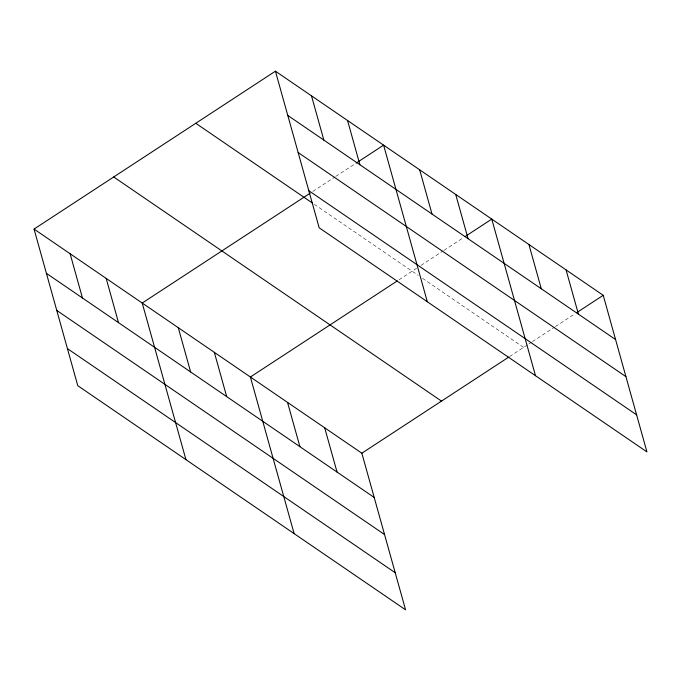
<?xml version="1.0" encoding="UTF-8"?>
<svg xmlns="http://www.w3.org/2000/svg" width="681" height="681" viewBox="0 0 681 681"><rect width="100%" height="100%" fill="white"/><g stroke="black" fill="none" stroke-linecap="round" stroke-linejoin="round"><path stroke-width="0.51" stroke-dasharray="3.4 2.55" d="M312.8 191.455L334.924 176.983M335.81 176.405L355.278 163.67M399.023 279.78L416.542 268.314M420.969 265.42L443.093 250.948M443.978 250.37L463.455 237.626M509.601 356.546L527.996 344.518M528.873 343.939L531.529 342.202M532.414 341.624L554.547 327.144M555.432 326.565L574.9 313.83M314.247 204.291L418.168 275.345M422.484 278.299L523.57 347.412"/><path stroke-width="1.02" d="M34.05 229.08L361.841 453.205L405.57 609.818L77.779 385.693L34.05 229.08L275.43 71.182L603.221 295.307L646.95 451.92L319.159 227.794L275.43 71.182M310.144 193.191L142.218 303.045L185.947 459.658M356.163 163.091L383.599 145.138L427.327 301.751M397.278 280.921L250.395 377.002L294.124 533.623M465.225 236.469L491.776 219.103L535.504 375.716M361.841 453.205L508.724 357.125M576.671 312.673L603.221 295.307M287.791 115.438L615.581 339.564M298.142 152.518L625.933 376.644M308.808 190.714L636.599 414.84M195.779 123.287L312.528 203.117M113.71 176.975L441.501 401.1M46.41 273.345L374.201 497.47M56.761 310.417L384.552 534.542M67.428 348.621L395.218 572.747M566.073 269.906L578.433 314.162M528.924 244.505L541.284 288.761M455.717 194.451L468.077 238.708M419.658 169.79L432.018 214.055M347.548 120.486L359.9 164.742M311.489 95.834L323.85 140.09M324.692 427.804L337.052 472.069M287.544 402.403L299.895 446.668M214.336 352.349L226.696 396.614M178.277 327.697L190.637 371.954M106.168 278.393L118.52 322.649M70.109 253.732L82.461 297.997"/></g></svg>
